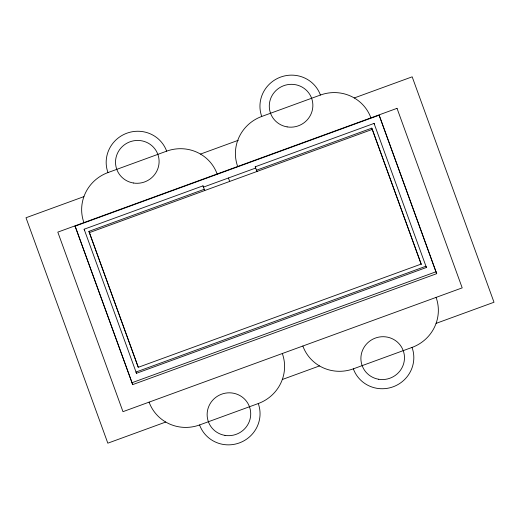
<?xml version="1.0" encoding="UTF-8"?>
<svg xmlns="http://www.w3.org/2000/svg" width="520" height="520" viewBox="0 0 520 520"><rect width="100%" height="100%" fill="white"/><g stroke="black" fill="none" stroke-linecap="round" stroke-linejoin="round"><path stroke-width="0.78" d="M83.922 222.599A39.676 38.746 -22.1 0 1 107.965 172.575L166.654 151.157A39.676 38.746 -22.1 0 1 217.145 173.979M237.686 166.484A39.676 38.746 -22.1 0 1 261.736 116.46L320.424 95.043A39.676 38.746 -22.1 0 1 370.91 117.865M83.915 196.619L26 217.75L107.822 443.176L165.744 422.038M200.493 154.076L238.29 140.283M354.257 97.962L412.178 76.823L494 302.25L436.085 323.382M75.101 226.155L379.106 115.206L379.866 117.072L436.703 273.663L132.698 384.612L75.101 226.155L132.698 384.612M374.062 123.416L426.406 267.488L136.481 373.288L84.136 229.222L202.982 185.848L203.483 187.096L255.717 168.031L255.216 166.79L374.062 123.416L374.562 124.657M255.216 166.79L256.971 171.47L256.464 170.228L371.787 128.141L421.135 264.089L138.249 367.322L88.907 231.381L204.23 189.293L204.737 190.535L202.982 185.848M88.907 231.381L89.408 232.622L372.294 129.389L421.363 264.563M131.937 382.746L435.949 271.798L436.703 273.663M282.321 379.496L319.507 365.924M149.091 402.135A39.676 38.746 -22.1 0 0 199.576 424.957L258.264 403.54A39.676 38.746 -22.1 0 0 282.315 353.516M302.855 346.021A39.676 38.746 -22.1 0 0 353.347 368.843L412.035 347.425A39.676 38.746 -22.1 0 0 436.079 297.401M371.787 128.141L372.294 129.389M426.406 267.488L425.9 266.24L135.98 372.047L136.481 373.288M84.136 229.222L84.637 230.464M379.106 115.206L435.949 271.798M228.43 177.989L229.678 181.435M89.408 232.622L138.203 367.036M258.264 403.54A31.239 30.511 -22.1 0 1 239.33 442.929A31.239 30.511 -22.1 0 1 199.576 424.957M412.035 347.425A31.239 30.511 -22.1 0 1 393.101 386.815A31.239 30.511 -22.1 0 1 353.347 368.843M261.736 116.46A31.239 30.511 -22.1 0 1 280.67 77.07A31.239 30.511 -22.1 0 1 320.424 95.043M107.965 172.575A31.239 30.511 -22.1 0 1 126.9 133.185A31.239 30.511 -22.1 0 1 166.654 151.157M397.026 108.335L57.805 232.128L122.974 411.665L462.196 287.872L397.026 108.335M287.118 126.887A21.866 21.359 -22.1 0 0 311.617 98.254A21.866 21.359 -22.1 0 0 274.495 92.112A21.866 21.359 -22.1 0 0 287.118 126.887M133.354 183.001A21.866 21.359 -22.1 0 0 157.852 154.369A21.866 21.359 -22.1 0 0 120.731 148.226A21.866 21.359 -22.1 0 0 133.354 183.001M378.729 379.269A21.866 21.359 -22.1 0 0 403.228 350.636A21.866 21.359 -22.1 0 0 366.106 344.494A21.866 21.359 -22.1 0 0 378.729 379.269M224.965 435.383A21.866 21.359 -22.1 0 0 249.464 406.75A21.866 21.359 -22.1 0 0 212.342 400.608A21.866 21.359 -22.1 0 0 224.965 435.383"/></g></svg>
